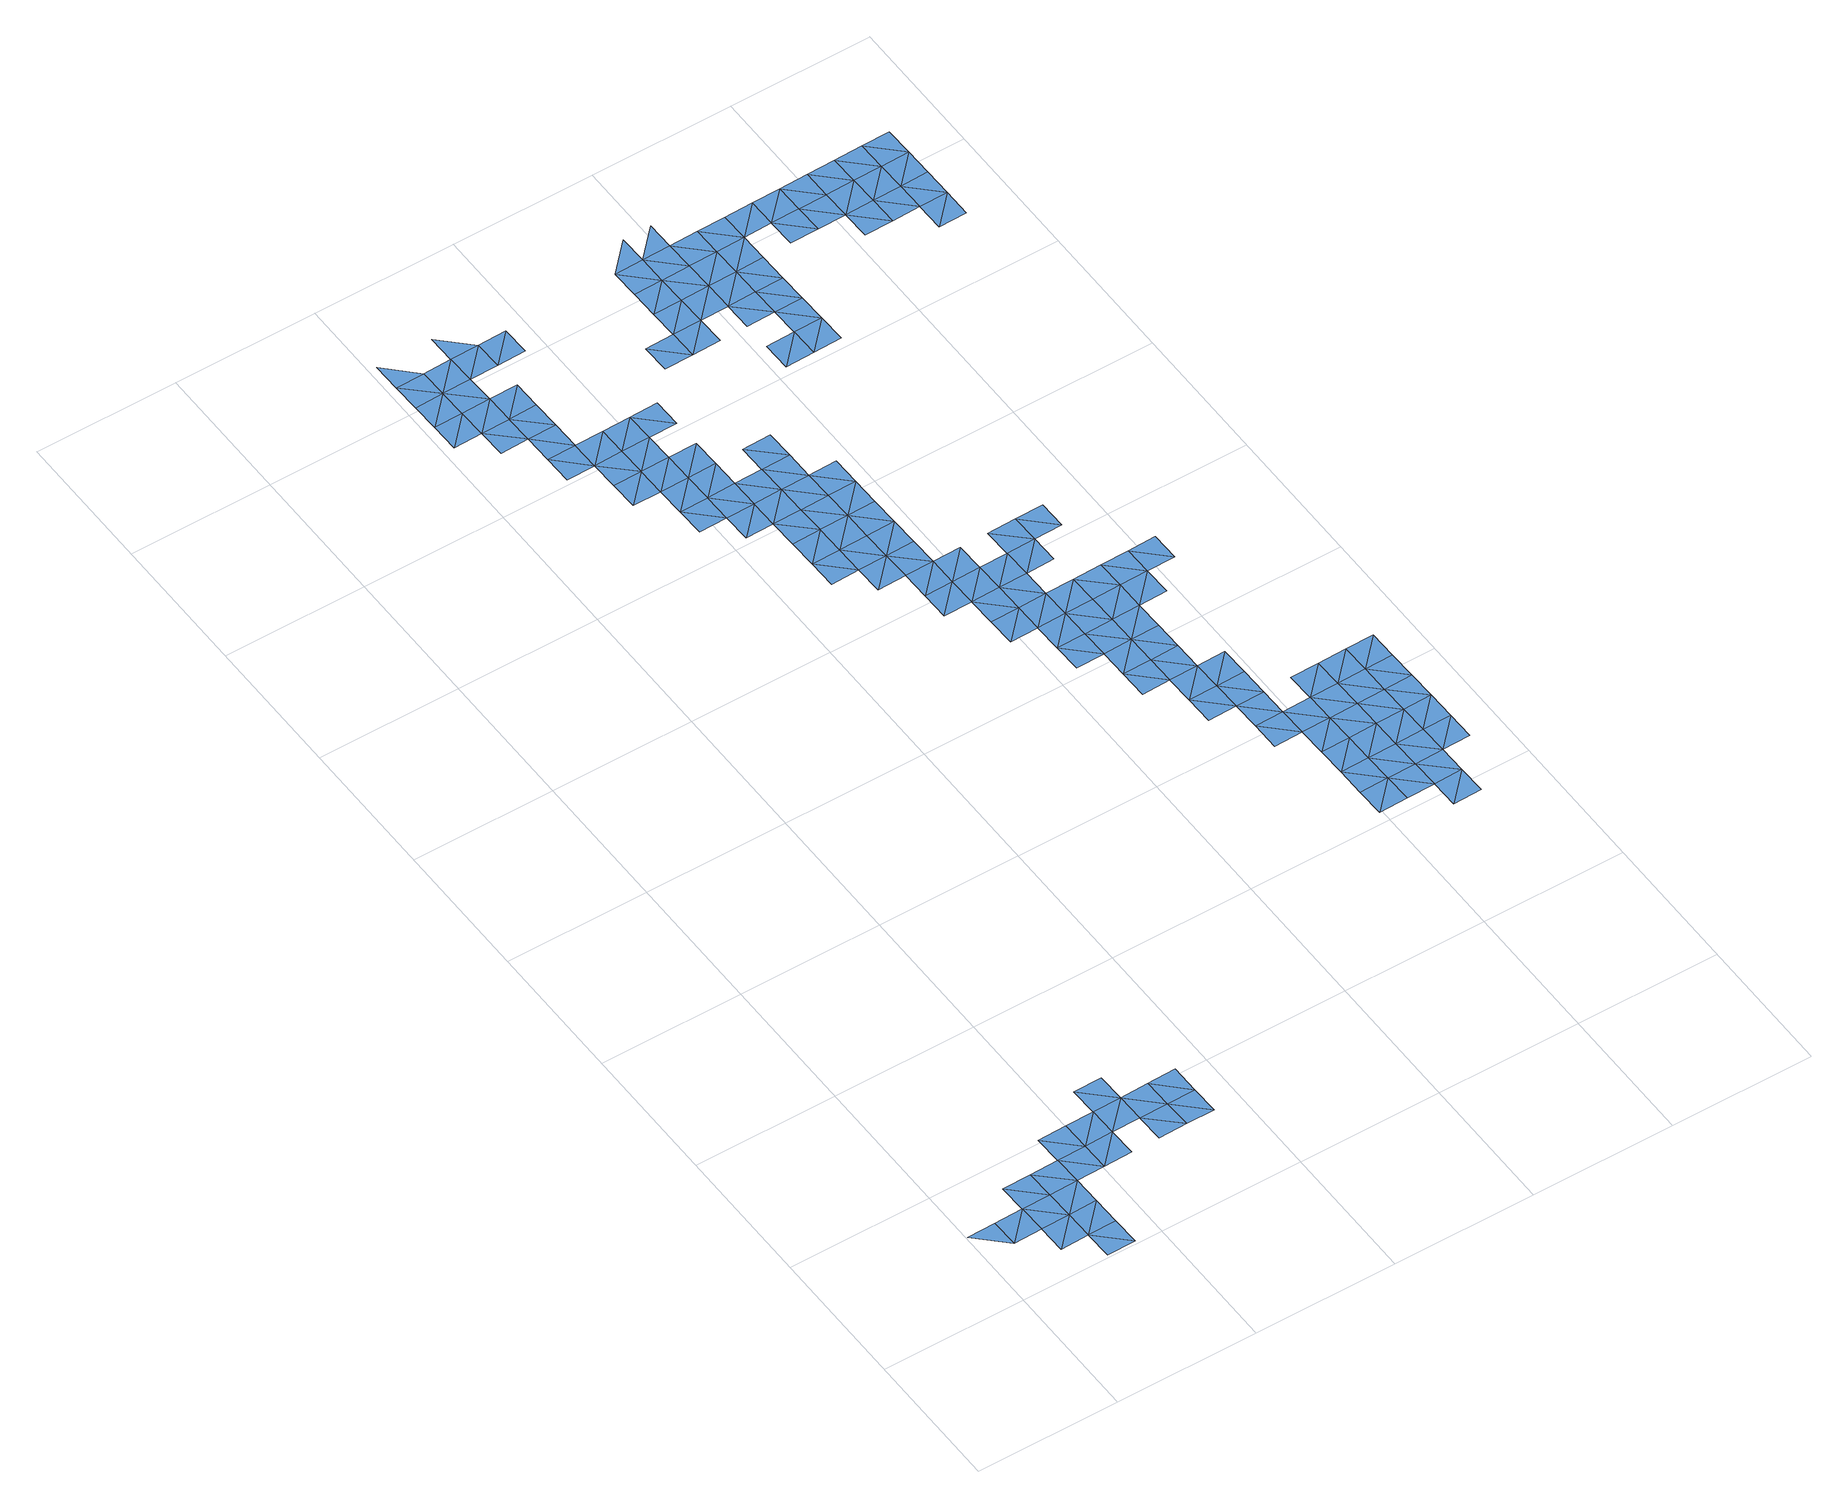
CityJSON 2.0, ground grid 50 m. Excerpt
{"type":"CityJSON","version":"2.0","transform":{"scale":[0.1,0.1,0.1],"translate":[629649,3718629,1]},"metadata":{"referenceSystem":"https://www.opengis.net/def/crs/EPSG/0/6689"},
"CityObjects":{
"waterbody1":{"type":"WaterBody","attributes":{"name":"福岡県津波浸水想定図","class":"1140","function":"2","WaterBodyTsunamiRiskAttribute.description":"1","WaterBodyTsunamiRiskAttribute.rank":"2"},"geometry":[{"type":"MultiSurface","lod":"1","boundaries":[[[0,1,2]],[[3,4,5]],[[6,3,5]],[[7,4,3]],[[8,9,6]],[[7,3,10]],[[11,12,13]],[[14,3,6]],[[6,9,15]],[[13,12,16]],[[6,15,14]],[[17,18,19]],[[19,18,20]],[[21,22,23]],[[24,22,21]],[[25,26,27]],[[28,29,30]],[[25,31,26]],[[32,33,34]],[[30,29,35]],[[34,33,36]],[[37,38,39]],[[40,41,42]],[[43,41,40]],[[41,44,42]],[[38,37,45]],[[44,41,46]],[[47,44,48]],[[48,44,46]]]}]},
"waterbody2":{"type":"WaterBody","attributes":{"name":"福岡県津波浸水想定図","class":"1140","function":"2","WaterBodyTsunamiRiskAttribute.description":"1","WaterBodyTsunamiRiskAttribute.rank":"1"},"geometry":[{"type":"MultiSurface","lod":"1","boundaries":[[[0,49,1]],[[0,50,49]],[[51,52,50]],[[49,50,52]],[[53,54,49]],[[51,55,52]],[[56,55,57]],[[53,49,52]],[[53,58,54]],[[56,59,55]],[[52,55,60]],[[61,58,53]],[[55,59,60]],[[53,52,61]],[[52,60,61]],[[58,61,62]],[[63,62,61]],[[63,64,62]],[[65,62,64]],[[66,65,64]],[[67,64,63]],[[68,67,63]],[[66,64,69]],[[64,67,69]],[[67,70,69]],[[70,67,71]],[[72,69,70]],[[72,70,73]],[[71,74,75]],[[70,71,76]],[[76,71,75]],[[77,70,76]],[[76,75,78]],[[79,77,76]],[[78,79,76]],[[77,79,80]],[[7,81,82]],[[83,81,84]],[[81,7,84]],[[84,7,85]],[[85,7,10]],[[13,86,87]],[[88,85,10]],[[89,12,17]],[[13,16,86]],[[88,10,90]],[[91,85,88]],[[89,17,19]],[[92,93,20]],[[16,12,94]],[[16,95,86]],[[93,96,20]],[[12,89,94]],[[20,97,19]],[[98,99,100]],[[96,97,20]],[[95,16,94]],[[90,101,88]],[[19,102,89]],[[22,103,23]],[[101,90,104]],[[105,100,99]],[[93,100,106]],[[107,95,94]],[[19,97,102]],[[106,100,105]],[[96,93,106]],[[108,109,110]],[[111,24,112]],[[112,110,109]],[[103,22,113]],[[99,103,114]],[[109,111,112]],[[111,22,24]],[[96,106,115]],[[116,95,107]],[[105,99,114]],[[103,113,114]],[[26,108,27]],[[105,117,106]],[[111,118,22]],[[117,105,114]],[[22,119,113]],[[106,120,115]],[[113,119,114]],[[121,122,115]],[[106,117,120]],[[123,111,109]],[[108,26,124]],[[109,108,125]],[[22,118,119]],[[126,117,114]],[[125,108,124]],[[127,26,31]],[[125,123,109]],[[31,30,128]],[[115,120,121]],[[126,120,117]],[[129,29,34]],[[30,35,128]],[[114,119,130]],[[131,132,133]],[[26,127,124]],[[122,121,134]],[[129,35,29]],[[127,31,128]],[[114,130,126]],[[124,135,125]],[[34,36,129]],[[132,136,33]],[[120,126,137]],[[138,132,131]],[[124,127,139]],[[33,136,36]],[[128,35,140]],[[140,35,129]],[[45,131,38]],[[141,127,128]],[[136,132,138]],[[124,139,135]],[[142,143,144]],[[36,145,129]],[[128,140,146]],[[131,147,138]],[[36,136,145]],[[145,148,129]],[[128,146,141]],[[142,149,143]],[[129,150,140]],[[151,135,139]],[[47,152,37]],[[153,136,138]],[[131,45,147]],[[37,152,45]],[[154,153,138]],[[140,155,146]],[[41,43,156]],[[138,147,154]],[[150,155,140]],[[152,47,48]],[[129,148,150]],[[146,155,141]],[[157,135,151]],[[139,158,151]],[[46,41,159]],[[160,48,46]],[[41,156,159]],[[159,161,46]],[[142,162,149]],[[163,157,151]],[[45,152,164]],[[165,162,142]],[[160,152,48]],[[166,167,156]],[[149,168,169]],[[170,167,166]],[[141,155,171]],[[46,161,160]],[[172,173,169]],[[159,156,167]],[[151,174,163]],[[168,172,169]],[[164,152,175]],[[149,162,168]],[[155,150,176]],[[152,160,175]],[[161,159,177]],[[171,155,176]],[[178,173,172]],[[179,160,161]],[[150,180,176]],[[159,167,177]],[[177,181,161]],[[182,164,175]],[[183,164,184]],[[163,174,185]],[[186,168,162]],[[184,164,182]],[[160,179,175]],[[187,171,176]],[[178,172,188]],[[189,190,191]],[[161,181,179]],[[192,178,188]],[[175,193,182]],[[194,190,189]],[[172,168,186]],[[195,181,177]],[[162,196,186]],[[176,197,187]],[[172,198,188]],[[175,179,193]],[[186,198,172]],[[182,199,184]],[[200,201,196]],[[182,193,202]],[[198,203,188]],[[195,204,181]],[[177,205,195]],[[203,206,188]],[[179,181,204]],[[196,207,186]],[[182,202,199]],[[187,197,208]],[[209,190,194]],[[193,179,204]],[[210,196,201]],[[211,198,186]],[[212,209,194]],[[207,196,210]],[[190,209,201]],[[207,211,186]],[[202,193,213]],[[211,203,198]],[[214,199,202]],[[193,204,213]],[[215,214,202]],[[202,213,215]],[[210,201,216]],[[217,207,210]],[[216,201,209]],[[216,217,210]],[[218,203,211]],[[219,211,207]],[[217,220,207]],[[218,211,219]],[[207,220,219]],[[218,219,221]],[[222,221,219]],[[223,222,219]],[[224,225,223]],[[226,222,223]],[[225,227,223]],[[227,226,223]],[[227,225,228]],[[229,226,227]],[[229,227,228]],[[230,226,229]],[[228,231,232]],[[233,229,228]],[[232,234,228]],[[233,230,229]],[[228,234,233]],[[235,234,232]],[[230,233,236]],[[235,237,234]],[[233,234,238]],[[238,234,237]],[[236,233,238]],[[238,239,236]],[[240,237,235]],[[235,241,240]],[[241,242,240]],[[243,239,238]],[[244,237,240]],[[238,237,243]],[[237,244,243]],[[245,239,243]]]}]},
"waterbody3":{"type":"WaterBody","attributes":{"name":"福岡県津波浸水想定図","class":"1140","function":"2","WaterBodyTsunamiRiskAttribute.description":"1","WaterBodyTsunamiRiskAttribute.rank":"3"},"geometry":[{"type":"MultiSurface","lod":"1","boundaries":[[[246,4,247]],[[5,4,246]],[[247,7,82]],[[8,5,248]],[[7,247,4]],[[13,249,250]],[[5,8,6]],[[87,8,249]],[[13,87,249]],[[251,12,11]],[[92,18,252]],[[8,87,9]],[[251,17,12]],[[18,92,20]],[[253,93,92]],[[254,23,255]],[[93,253,100]],[[99,98,255]],[[103,99,255]],[[255,23,103]]]}]}
},
"vertices":[
[107,204,7],[105,304,7],[5,302,7],[735,3916,10],[635,3914,10],[637,3814,9],[737,3816,9],[633,4014,8],[739,3716,11],[839,3718,11],[733,4016,7],[845,3419,8],[945,3420,8],[843,3518,8],[835,3918,10],[837,3818,11],[943,3520,8],[947,3320,7],[949,3220,7],[1047,3322,7],[1049,3222,7],[1260,2626,8],[1358,2728,7],[1258,2726,7],[1360,2628,8],[1468,2230,7],[1566,2332,7],[1466,2330,7],[1572,2032,7],[1672,2034,7],[1570,2132,7],[1568,2232,7],[1675,1834,7],[1775,1836,7],[1674,1934,7],[1670,2134,7],[1773,1936,7],[1983,1440,7],[1881,1538,7],[1883,1438,7],[1991,1040,7],[2089,1142,7],[1989,1140,7],[2091,1042,7],[1987,1240,7],[1981,1540,7],[2087,1242,7],[1985,1340,7],[2085,1342,7],
[205,306,7],[207,206,7],[209,106,7],[307,208,7],[305,308,7],[203,406,7],[309,108,7],[411,10,7],[311,8,7],[303,408,7],[409,110,7],[407,210,7],[405,310,7],[403,410,7],[505,312,7],[503,412,7],[401,510,7],[501,512,7],[603,414,7],[605,314,7],[601,514,7],[701,515,7],[703,415,7],[599,614,7],[699,615,7],[705,316,7],[805,318,7],[803,417,7],[801,517,8],[905,319,6],[903,419,6],[901,519,8],[531,4112,8],[533,4012,8],[529,4212,8],[631,4114,7],[731,4116,7],[941,3620,8],[841,3618,8],[831,4118,7],[1045,3422,7],[833,4018,7],[729,4216,7],[1051,3122,7],[1150,3124,7],[1043,3522,7],[1041,3622,7],[1149,3224,7],[1147,3324,7],[1154,2924,8],[1254,2926,8],[1152,3024,7],[931,4120,7],[1145,3424,7],[1256,2826,8],[933,4020,7],[1252,3026,7],[1250,3126,7],[1143,3524,7],[1464,2430,7],[1462,2530,7],[1364,2428,7],[1460,2630,7],[1362,2528,7],[1356,2828,7],[1354,2928,7],[1248,3226,7],[1141,3624,7],[1352,3028,7],[1458,2730,7],[1456,2830,7],[1350,3128,7],[1349,3228,7],[1247,3326,7],[1560,2632,7],[1564,2432,7],[1562,2532,7],[1452,3030,7],[1666,2334,7],[1668,2234,7],[1772,2036,7],[1454,2930,7],[1879,1638,7],[1777,1736,7],[1779,1636,7],[1347,3328,7],[1662,2534,7],[1875,1838,7],[1450,3130,7],[1877,1738,7],[1664,2434,7],[1770,2136,7],[1766,2336,7],[1339,3728,6],[1237,3826,6],[1239,3726,6],[1873,1938,7],[1768,2236,7],[1979,1640,7],[1871,2038,7],[1337,3828,6],[1870,2138,7],[1762,2536,7],[2083,1442,7],[1975,1840,7],[1977,1740,7],[1868,2238,7],[2191,1044,8],[1660,2634,7],[1764,2436,7],[2189,1144,7],[2185,1344,7],[2187,1244,7],[1437,3830,6],[1760,2636,7],[2081,1542,7],[1439,3730,6],[2193,944,8],[2291,1046,7],[1435,3930,6],[1335,3928,6],[2293,946,8],[1866,2338,7],[1433,4030,6],[1333,4028,6],[1862,2538,6],[2183,1444,7],[1968,2240,7],[2289,1146,7],[1331,4128,6],[2285,1346,7],[1970,2140,7],[2287,1246,7],[2181,1544,7],[2079,1642,7],[2179,1644,7],[1860,2638,6],[1535,3932,6],[1966,2340,7],[1431,4130,6],[1543,3532,5],[1641,3634,6],[1541,3632,5],[1429,4230,6],[2283,1446,7],[1643,3534,6],[2387,1248,7],[1537,3832,6],[2068,2242,7],[1533,4032,6],[2279,1646,7],[1539,3732,6],[1639,3734,6],[2281,1546,7],[1531,4132,6],[2385,1348,7],[2389,1148,7],[1529,4232,6],[1635,3934,6],[2066,2342,7],[1741,3636,6],[1637,3834,6],[1633,4034,6],[1743,3536,6],[2383,1448,7],[2379,1648,7],[2381,1548,7],[1739,3736,6],[1737,3836,6],[1631,4134,6],[1733,4036,7],[1735,3936,6],[1731,4136,6],[1831,4138,7],[1833,4038,7],[1835,3938,7],[1935,3940,7],[1931,4139,7],[1933,4040,7],[2035,3941,7],[2033,4041,7],[2031,4141,9],[2037,3841,7],[2137,3843,7],[2133,4043,7],[2135,3943,7],[2237,3845,7],[2131,4143,7],[2235,3945,7],[2233,4045,7],[2231,4145,7],[2337,3847,6],[2239,3745,6],[2338,3747,6],[2333,4047,7],[2335,3947,7],[2331,4147,7],
[537,3813,8],[535,3912,10],[639,3714,10],[741,3616,9],[743,3516,9],[847,3319,9],[951,3120,7],[1052,3022,8],[1158,2724,7],[1156,2824,8]
]}
